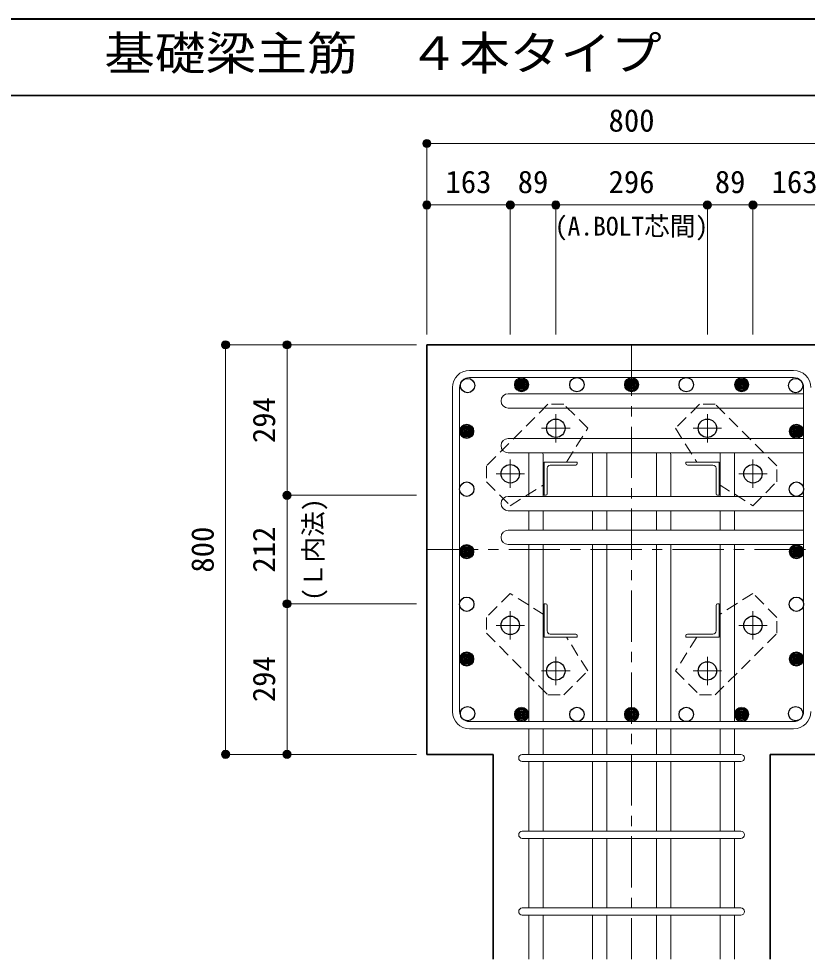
# Model space of a CAD drawing. Units: millimetres at full size, sheet at 1:20. Extents: x -3982 to 3969, y -2797 to 2801.
# Drawn here: x -719 to 821, y 964 to 2801 of the extents above; entities that cross this region are included whole.
import ezdxf
from ezdxf.enums import TextEntityAlignment as Align

# ---------------------------------------------------------------- set-up
doc = ezdxf.new("R2010")
doc.units = ezdxf.units.MM
doc.header["$LTSCALE"] = 20
doc.header["$PDMODE"] = 32
doc.header["$PDSIZE"] = 12
doc.linetypes.add('CHAIN1', pattern=[8, 5, -1, 1, -1])
doc.linetypes.add('DASHED1', pattern=[1.8, 1.2, -0.6])
for name, color, linetype, lineweight in [('6-1_躯体線', 2, 'Continuous', 35), ('6-2_A.Bolt_', 4, 'Continuous', 9), ('6-3_柱型主筋', 4, 'Continuous', 9), ('6-4_フープ', 7, 'Continuous', 18), ('6-5_梁主筋', 7, 'Continuous', 18), ('6-6_S.T.P.', 7, 'Continuous', 18), ('6-7_文字', 7, 'Continuous', 18), ('6-9', 4, 'DASHED1', 9), ('6-D_寸法', 4, 'Continuous', 9), ('F-0_枠', 6, 'Continuous', 40)]:
    doc.layers.add(name, color=color, linetype=linetype, lineweight=lineweight)
doc.styles.add('ＭＳ ゴシック', font='')
doc.styles.get('ＭＳ ゴシック').set_extended_font_data('MS Gothic')

msp = doc.modelspace()

# ---------------------------------------------------------------- linework, layer by layer
at = {"layer": '6-1_躯体線'}
for p, q in [((78.29, 1364.12), (78.29, 2164.12)), ((1278.29, 2164.12), (78.29, 2164.12)), ((207.79, 1364.12), (78.29, 1364.12)), ((207.79, 964.12), (207.79, 1364.12)), ((878.29, 1364.12), (748.79, 1364.12)), ((748.79, 964.12), (748.79, 1364.12))]:
    msp.add_line(p, q, dxfattribs=at)
at = {"layer": '6-2_A.Bolt_', "linetype": 'CHAIN1'}
for p, q in [((330.29, 1973.42), (330.29, 2028.92)), ((626.29, 1973.42), (626.29, 2028.92)), ((357.99, 2001.12), (302.49, 2001.12)), ((598.59, 2001.13), (654.09, 2001.13)), ((241.29, 1884.42), (241.29, 1939.92)), ((715.29, 1884.42), (715.29, 1939.92)), ((268.99, 1912.12), (213.49, 1912.12)), ((687.59, 1912.12), (743.09, 1912.12)), ((241.29, 1643.82), (241.29, 1588.32)), ((715.29, 1643.82), (715.29, 1588.32)), ((268.99, 1616.12), (213.49, 1616.12)), ((687.59, 1616.12), (743.09, 1616.12)), ((330.29, 1554.82), (330.29, 1499.32)), ((626.29, 1554.82), (626.29, 1499.32)), ((357.99, 1527.12), (302.49, 1527.12)), ((598.59, 1527.12), (654.09, 1527.12))]:
    msp.add_line(p, q, dxfattribs=at)
at = {"layer": '6-2_A.Bolt_'}
for p, q in [((307.29, 1870.12), (307.29, 1935.12)), ((372.29, 1935.12), (307.29, 1935.12)), ((369.29, 1929.12), (319.29, 1929.12)), ((372.29, 1935.12), (372.29, 1932.12)), ((584.29, 1935.12), (584.29, 1932.12)), ((584.29, 1935.12), (649.29, 1935.12)), ((587.29, 1929.12), (637.29, 1929.12)), ((649.29, 1870.12), (649.29, 1935.12)), ((313.29, 1873.12), (313.29, 1923.12)), ((643.29, 1873.12), (643.29, 1923.12)), ((307.29, 1870.12), (310.29, 1870.12)), ((649.29, 1870.12), (646.29, 1870.12)), ((307.29, 1658.12), (310.29, 1658.12)), ((307.29, 1658.12), (307.29, 1593.12)), ((313.29, 1655.12), (313.29, 1605.12)), ((643.29, 1655.12), (643.29, 1605.12)), ((649.29, 1658.12), (646.29, 1658.12)), ((649.29, 1658.12), (649.29, 1593.12)), ((369.29, 1599.12), (319.29, 1599.12)), ((587.29, 1599.12), (637.29, 1599.12)), ((372.29, 1593.12), (307.29, 1593.12)), ((372.29, 1593.12), (372.29, 1596.12)), ((584.29, 1593.12), (584.29, 1596.12)), ((584.29, 1593.12), (649.29, 1593.12))]:
    msp.add_line(p, q, dxfattribs=at)
at = {"layer": '6-2_A.Bolt_', "color": 3, "lineweight": 25}
for centre in [(330.29, 2001.12), (626.29, 2001.13), (241.29, 1912.12), (715.29, 1912.12), (241.29, 1616.12), (715.29, 1616.12), (330.29, 1527.12), (626.29, 1527.12)]:
    msp.add_circle(centre, 18, dxfattribs=at)
at = {"layer": '6-2_A.Bolt_'}
for centre, radius, start, end in [((319.29, 1923.12), 6, 90, 180), ((369.29, 1932.12), 3, 270, 0), ((587.29, 1932.12), 3, 180, 270), ((637.29, 1923.12), 6, 0, 90), ((310.29, 1873.12), 3, 270, 0), ((646.29, 1873.12), 3, 180, 270), ((310.29, 1655.12), 3, 0, 90), ((646.29, 1655.12), 3, 90, 180), ((319.29, 1605.12), 6, 180, 270), ((369.29, 1596.12), 3, 0, 90), ((587.29, 1596.12), 3, 90, 180), ((637.29, 1605.12), 6, 270, 0)]:
    msp.add_arc(centre, radius, start, end, dxfattribs=at)
at = {"layer": '6-3_柱型主筋', "color": 3, "lineweight": 25}
for centre in [(157.9, 2084.51), (371.49, 2086.12), (585.09, 2086.12), (798.68, 2084.51), (156.29, 1882.12), (800.29, 1882.12), (156.29, 1657.33), (800.29, 1657.33), (157.9, 1443.74), (371.49, 1442.12), (585.09, 1442.12), (798.68, 1443.74)]:
    msp.add_circle(centre, 14, dxfattribs=at)
at = {"layer": '6-3_柱型主筋'}
for centre, radius in [((263.29, 2086.12), 14), ((263.29, 2086.12), 12.5), ((263.29, 2086.12), 11), ((263.29, 2086.12), 9.5), ((263.29, 2086.12), 8), ((478.29, 2086.12), 14), ((478.29, 2086.12), 12.5), ((478.29, 2086.12), 11), ((478.29, 2086.12), 9.5), ((478.29, 2086.12), 8), ((693.29, 2086.12), 14), ((693.29, 2086.12), 12.5), ((693.29, 2086.12), 11), ((693.29, 2086.12), 9.5), ((693.29, 2086.12), 8), ((263.29, 2086.12), 6.5), ((263.29, 2086.12), 5), ((263.29, 2086.12), 3.5), ((263.29, 2086.12), 2), ((263.29, 2086.12), 0.5), ((478.29, 2086.12), 6.5), ((478.29, 2086.12), 5), ((478.29, 2086.12), 3.5), ((478.29, 2086.12), 2), ((478.29, 2086.12), 0.5), ((693.29, 2086.12), 6.5), ((693.29, 2086.12), 5), ((693.29, 2086.12), 3.5), ((693.29, 2086.12), 2), ((693.29, 2086.12), 0.5), ((156.29, 1995.13), 14), ((156.29, 1995.13), 12.5), ((156.29, 1995.13), 11), ((156.29, 1995.13), 9.5), ((156.29, 1995.13), 8), ((800.29, 1995.13), 14), ((800.29, 1995.13), 12.5), ((800.29, 1995.13), 11), ((800.29, 1995.13), 9.5), ((800.29, 1995.13), 8), ((156.29, 1995.13), 6.5), ((156.29, 1995.13), 5), ((156.29, 1995.13), 3.5), ((156.29, 1995.13), 2), ((156.29, 1995.13), 0.5), ((800.29, 1995.13), 6.5), ((800.29, 1995.13), 5), ((800.29, 1995.13), 3.5), ((800.29, 1995.13), 2), ((800.29, 1995.13), 0.5), ((156.29, 1760.12), 14), ((156.29, 1760.12), 12.5), ((156.29, 1760.12), 11), ((156.29, 1760.12), 9.5), ((156.29, 1760.12), 8), ((156.29, 1760.12), 6.5), ((156.29, 1760.12), 5), ((156.29, 1760.12), 3.5), ((800.29, 1760.12), 14), ((800.29, 1760.12), 12.5), ((800.29, 1760.12), 11), ((800.29, 1760.12), 9.5), ((800.29, 1760.12), 8), ((800.29, 1760.12), 6.5), ((800.29, 1760.12), 5), ((800.29, 1760.12), 3.5), ((156.29, 1760.12), 2), ((156.29, 1760.12), 0.5), ((800.29, 1760.12), 2), ((800.29, 1760.12), 0.5), ((156.29, 1550.53), 14), ((156.29, 1550.53), 12.5), ((156.29, 1550.53), 11), ((800.29, 1550.53), 14), ((800.29, 1550.53), 12.5), ((800.29, 1550.53), 11), ((156.29, 1550.53), 9.5), ((156.29, 1550.53), 8), ((156.29, 1550.53), 6.5), ((156.29, 1550.53), 5), ((156.29, 1550.53), 3.5), ((156.29, 1550.53), 2), ((156.29, 1550.53), 0.5), ((800.29, 1550.53), 9.5), ((800.29, 1550.53), 8), ((800.29, 1550.53), 6.5), ((800.29, 1550.53), 5), ((800.29, 1550.53), 3.5), ((800.29, 1550.53), 2), ((800.29, 1550.53), 0.5), ((263.29, 1442.12), 14), ((263.29, 1442.12), 12.5), ((263.29, 1442.12), 11), ((263.29, 1442.12), 9.5), ((478.29, 1442.12), 14), ((478.29, 1442.12), 12.5), ((478.29, 1442.12), 11), ((478.29, 1442.12), 9.5), ((693.29, 1442.12), 14), ((693.29, 1442.12), 12.5), ((693.29, 1442.12), 11), ((693.29, 1442.12), 9.5), ((263.29, 1442.12), 8), ((263.29, 1442.12), 6.5), ((263.29, 1442.12), 5), ((263.29, 1442.12), 3.5), ((263.29, 1442.12), 2), ((263.29, 1442.12), 0.5), ((478.29, 1442.12), 8), ((478.29, 1442.12), 6.5), ((478.29, 1442.12), 5), ((478.29, 1442.12), 3.5), ((478.29, 1442.12), 2), ((478.29, 1442.12), 0.5), ((693.29, 1442.12), 8), ((693.29, 1442.12), 6.5), ((693.29, 1442.12), 5), ((693.29, 1442.12), 3.5), ((693.29, 1442.12), 2), ((693.29, 1442.12), 0.5)]:
    msp.add_circle(centre, radius, dxfattribs=at)
at = {"layer": '6-4_フープ'}
for p, q in [((794.79, 2114.12), (161.79, 2114.12)), ((794.79, 2100.12), (161.79, 2100.12)), ((128.29, 1447.62), (128.29, 2080.62)), ((142.29, 1447.62), (142.29, 2080.62)), ((814.29, 1447.62), (814.29, 2080.62)), ((794.79, 1428.12), (161.79, 1428.12)), ((794.79, 1414.12), (161.79, 1414.12))]:
    msp.add_line(p, q, dxfattribs=at)
for centre, radius, start, end in [((161.79, 2080.62), 33.5, 90, 180), ((794.79, 2080.62), 33.5, 0, 90), ((161.79, 2080.62), 19.5, 90, 180), ((794.79, 2080.62), 19.5, 0, 90), ((161.79, 1447.62), 33.5, 180, 270), ((161.79, 1447.62), 19.5, 180, 270), ((794.79, 1447.62), 33.5, 270, 0), ((794.79, 1447.62), 19.5, 270, 0)]:
    msp.add_arc(centre, radius, start, end, dxfattribs=at)
at = {"layer": '6-5_梁主筋'}
for p, q in [((237.29, 2068.51), (814.29, 2068.51)), ((237.29, 2040.51), (814.29, 2040.51)), ((237.29, 1981.13), (814.29, 1981.13)), ((237.29, 1953.13), (814.29, 1953.13)), ((277.29, 1950.12), (277.29, 1868.12)), ((305.29, 1950.12), (305.29, 1868.12)), ((401.96, 1950.12), (401.96, 1868.12)), ((429.96, 1950.12), (429.96, 1868.12)), ((526.62, 1950.12), (526.62, 1868.12)), ((554.62, 1950.12), (554.62, 1868.12)), ((651.29, 1950.12), (651.29, 1868.12)), ((679.29, 1950.12), (679.29, 1868.12)), ((237.29, 1868.12), (814.29, 1868.12)), ((237.29, 1840.12), (814.29, 1840.12)), ((277.29, 1840.12), (277.29, 1802.12)), ((305.29, 1802.12), (305.29, 1840.12)), ((401.96, 1802.12), (401.96, 1840.12)), ((429.96, 1802.12), (429.96, 1840.12)), ((526.62, 1802.12), (526.62, 1840.12)), ((554.62, 1802.12), (554.62, 1840.12)), ((651.29, 1802.12), (651.29, 1840.12)), ((679.29, 1802.12), (679.29, 1840.12)), ((237.29, 1802.12), (814.29, 1802.12)), ((237.29, 1774.12), (814.29, 1774.12)), ((277.29, 1774.12), (277.29, 1428.12)), ((305.29, 1774.12), (305.29, 1428.12)), ((401.96, 1774.12), (401.96, 1428.12)), ((429.96, 1774.12), (429.96, 1428.12)), ((526.62, 1774.12), (526.62, 1428.12)), ((554.62, 1774.12), (554.62, 1428.12)), ((651.29, 1774.12), (651.29, 1428.12)), ((679.29, 1774.12), (679.29, 1428.12)), ((277.29, 1414.12), (277.29, 1364.12)), ((305.29, 1414.12), (305.29, 1364.12)), ((401.96, 1414.12), (401.96, 1364.12)), ((429.96, 1414.12), (429.96, 1364.12)), ((526.62, 1414.12), (526.62, 1364.12)), ((554.62, 1414.12), (554.62, 1364.12)), ((651.29, 1414.12), (651.29, 1364.12)), ((679.29, 1414.12), (679.29, 1364.12)), ((277.29, 1350.12), (277.29, 1214.12)), ((305.29, 1350.12), (305.29, 1214.12)), ((401.96, 1350.12), (401.96, 1214.12)), ((429.96, 1350.12), (429.96, 1214.12)), ((526.62, 1350.12), (526.62, 1214.12)), ((554.62, 1350.12), (554.62, 1214.12)), ((651.29, 1350.12), (651.29, 1214.12)), ((679.29, 1350.12), (679.29, 1214.12)), ((277.29, 1200.12), (277.29, 1064.12)), ((305.29, 1200.12), (305.29, 1064.12)), ((401.96, 1200.12), (401.96, 1064.12)), ((429.96, 1200.12), (429.96, 1064.12)), ((526.62, 1200.12), (526.62, 1064.12)), ((554.62, 1200.12), (554.62, 1064.12)), ((651.29, 1200.12), (651.29, 1064.12)), ((679.29, 1200.12), (679.29, 1064.12)), ((277.29, 1050.12), (277.29, 964.12)), ((305.29, 1050.12), (305.29, 964.12)), ((401.96, 1050.12), (401.96, 964.12)), ((429.96, 1050.12), (429.96, 964.12)), ((526.62, 1050.12), (526.62, 964.12)), ((554.62, 1050.12), (554.62, 964.12)), ((651.29, 1050.12), (651.29, 964.12)), ((679.29, 1050.12), (679.29, 964.12))]:
    msp.add_line(p, q, dxfattribs=at)
for centre, start, end in [((237.29, 2054.51), 90, 180), ((237.29, 2054.51), 180, 270), ((237.29, 1967.13), 90, 180), ((237.29, 1967.13), 180, 270), ((291.29, 1950.12), 167.62341, 180), ((291.29, 1950.12), 0, 12.37659), ((415.96, 1950.12), 167.62341, 180), ((415.96, 1950.12), 0, 12.37659), ((540.62, 1950.12), 167.62341, 180), ((540.62, 1950.12), 0, 12.37659), ((665.29, 1950.12), 167.62341, 180), ((665.29, 1950.12), 0, 12.37659), ((237.29, 1854.12), 90, 180), ((237.29, 1854.12), 180, 270), ((237.29, 1788.12), 90, 180), ((237.29, 1788.12), 180, 270)]:
    msp.add_arc(centre, 14, start, end, dxfattribs=at)
at = {"layer": '6-6_S.T.P.'}
for p, q in [((264.79, 1364.12), (691.79, 1364.12)), ((264.79, 1350.12), (691.79, 1350.12)), ((264.79, 1214.12), (691.79, 1214.12)), ((264.79, 1200.12), (691.79, 1200.12)), ((264.79, 1064.12), (691.79, 1064.12)), ((264.79, 1050.12), (691.79, 1050.12))]:
    msp.add_line(p, q, dxfattribs=at)
for centre, start, end in [((264.79, 1357.12), 90, 270), ((264.79, 1357.12), 90, 270), ((264.79, 1357.12), 90, 270), ((264.79, 1357.12), 90, 270), ((691.79, 1357.12), 270, 90), ((691.79, 1357.12), 270, 90), ((691.79, 1357.12), 270, 90), ((691.79, 1357.12), 270, 90), ((264.79, 1207.12), 90, 270), ((691.79, 1207.12), 270, 90), ((264.79, 1057.12), 90, 270), ((691.79, 1057.12), 270, 90)]:
    msp.add_arc(centre, 7, start, end, dxfattribs=at)
at = {"layer": '6-9'}
for p, q in [((314.79, 2047.82), (194.59, 1927.62)), ((345.89, 2047.82), (314.79, 2047.82)), ((392.59, 2001.12), (345.89, 2047.82)), ((641.79, 2047.82), (610.69, 2047.82)), ((761.99, 1927.62), (641.79, 2047.82)), ((351.16, 1935.12), (392.59, 2001.12)), ((194.59, 1927.62), (194.59, 1896.52)), ((761.99, 1896.52), (761.99, 1927.62)), ((715.29, 1849.82), (761.99, 1896.52)), ((649.29, 1891.26), (715.29, 1849.82)), ((241.29, 1678.42), (194.59, 1631.72)), ((307.29, 1636.99), (241.29, 1678.42)), ((194.59, 1631.72), (194.59, 1600.62)), ((761.99, 1600.62), (761.99, 1631.72)), ((194.59, 1600.62), (314.79, 1480.42)), ((641.79, 1480.42), (761.99, 1600.62)), ((605.42, 1593.12), (563.99, 1527.12)), ((563.99, 1527.12), (610.69, 1480.42)), ((314.79, 1480.42), (345.89, 1480.42)), ((610.69, 1480.42), (641.79, 1480.42))]:
    msp.add_line(p, q, dxfattribs=at)
for points in [[(610.69, 2047.82), (563.99, 2001.22), (605.43, 1935.12)], [(194.59, 1896.52), (241.19, 1849.82), (307.29, 1891.26)], [(761.99, 1631.72), (715.39, 1678.42), (649.29, 1636.99)], [(345.89, 1480.42), (392.59, 1527.02), (351.15, 1593.12)]]:
    msp.add_lwpolyline(points, dxfattribs=at)
at = {"layer": '6-D_寸法'}
for p, q in [((878.29, 2557.15), (78.29, 2557.15)), ((78.29, 2437.15), (241.29, 2437.15)), ((241.29, 2437.15), (241.29, 2184.12)), ((241.29, 2437.15), (330.29, 2437.15)), ((330.29, 2437.15), (330.29, 2184.12)), ((330.29, 2437.15), (626.29, 2437.15)), ((626.29, 2437.15), (330.29, 2437.15)), ((626.29, 2437.15), (626.29, 2184.12)), ((626.29, 2437.15), (715.29, 2437.15)), ((715.29, 2437.15), (715.29, 2184.12)), ((715.29, 2437.15), (878.29, 2437.15)), ((-314.74, 2164.12), (-194.74, 2164.12)), ((-314.74, 2164.12), (-314.74, 1364.12)), ((-194.74, 2164.12), (58.29, 2164.12)), ((-194.74, 2164.12), (-194.74, 1870.12)), ((-194.74, 1870.12), (58.29, 1870.12)), ((-194.74, 1870.12), (-194.74, 1658.12)), ((-194.74, 1658.12), (58.29, 1658.12)), ((-194.74, 1658.12), (-194.74, 1364.12))]:
    msp.add_line(p, q, dxfattribs=at)
at = {"layer": '6-D_寸法', "linetype": 'CHAIN1'}
for p, q in [((478.29, 2164.12), (478.29, 964.12)), ((78.29, 1764.12), (878.29, 1764.12))]:
    msp.add_line(p, q, dxfattribs=at)
at = {"layer": '6-D_寸法'}
for points in [[(78.29, 2557.15), (78.29, 2437.15), (78.29, 2184.12)], [(-314.74, 1364.12), (-194.74, 1364.12), (58.29, 1364.12)]]:
    msp.add_lwpolyline(points, dxfattribs=at)
for centre, radius in [((78.29, 2557.15), 8), ((78.29, 2557.15), 7.2), ((78.29, 2557.15), 6.4), ((78.29, 2557.15), 5.6), ((78.29, 2557.15), 4.8), ((78.29, 2557.15), 4), ((78.29, 2557.15), 3.2), ((78.29, 2557.15), 2.4), ((78.29, 2557.15), 1.6), ((78.29, 2557.15), 0.8), ((78.29, 2437.15), 8), ((78.29, 2437.15), 7.2), ((78.29, 2437.15), 6.4), ((78.29, 2437.15), 5.6), ((241.29, 2437.15), 8), ((241.29, 2437.15), 7.2), ((241.29, 2437.15), 6.4), ((241.29, 2437.15), 5.6), ((330.29, 2437.15), 8), ((330.29, 2437.15), 7.2), ((330.29, 2437.15), 6.4), ((330.29, 2437.15), 5.6), ((626.29, 2437.15), 8), ((626.29, 2437.15), 7.2), ((626.29, 2437.15), 6.4), ((626.29, 2437.15), 5.6), ((715.29, 2437.15), 8), ((715.29, 2437.15), 7.2), ((715.29, 2437.15), 6.4), ((715.29, 2437.15), 5.6), ((78.29, 2437.15), 4.8), ((78.29, 2437.15), 4), ((78.29, 2437.15), 3.2), ((78.29, 2437.15), 2.4), ((78.29, 2437.15), 1.6), ((78.29, 2437.15), 0.8), ((241.29, 2437.15), 4.8), ((241.29, 2437.15), 4), ((241.29, 2437.15), 3.2), ((241.29, 2437.15), 2.4), ((241.29, 2437.15), 1.6), ((241.29, 2437.15), 0.8), ((330.29, 2437.15), 4.8), ((330.29, 2437.15), 4), ((330.29, 2437.15), 3.2), ((330.29, 2437.15), 2.4), ((330.29, 2437.15), 1.6), ((330.29, 2437.15), 0.8), ((626.29, 2437.15), 4.8), ((626.29, 2437.15), 4), ((626.29, 2437.15), 3.2), ((626.29, 2437.15), 2.4), ((626.29, 2437.15), 1.6), ((626.29, 2437.15), 0.8), ((715.29, 2437.15), 4.8), ((715.29, 2437.15), 4), ((715.29, 2437.15), 3.2), ((715.29, 2437.15), 2.4), ((715.29, 2437.15), 1.6), ((715.29, 2437.15), 0.8), ((-314.74, 2164.12), 8), ((-314.74, 2164.12), 7.2), ((-314.74, 2164.12), 6.4), ((-314.74, 2164.12), 5.6), ((-314.74, 2164.12), 4.8), ((-314.74, 2164.12), 4), ((-314.74, 2164.12), 3.2), ((-194.74, 2164.12), 8), ((-194.74, 2164.12), 7.2), ((-194.74, 2164.12), 6.4), ((-194.74, 2164.12), 5.6), ((-194.74, 2164.12), 4.8), ((-194.74, 2164.12), 4), ((-194.74, 2164.12), 3.2), ((-314.74, 2164.12), 2.4), ((-314.74, 2164.12), 1.6), ((-314.74, 2164.12), 0.8), ((-194.74, 2164.12), 2.4), ((-194.74, 2164.12), 1.6), ((-194.74, 2164.12), 0.8), ((-194.74, 1870.12), 8), ((-194.74, 1870.12), 7.2), ((-194.74, 1870.12), 6.4), ((-194.74, 1870.12), 5.6), ((-194.74, 1870.12), 4.8), ((-194.74, 1870.12), 4), ((-194.74, 1870.12), 3.2), ((-194.74, 1870.12), 2.4), ((-194.74, 1870.12), 1.6), ((-194.74, 1870.12), 0.8), ((-194.74, 1658.12), 8), ((-194.74, 1658.12), 7.2), ((-194.74, 1658.12), 6.4), ((-194.74, 1658.12), 5.6), ((-194.74, 1658.12), 4.8), ((-194.74, 1658.12), 4), ((-194.74, 1658.12), 3.2), ((-194.74, 1658.12), 2.4), ((-194.74, 1658.12), 1.6), ((-194.74, 1658.12), 0.8), ((-314.74, 1364.12), 8), ((-314.74, 1364.12), 7.2), ((-314.74, 1364.12), 6.4), ((-314.74, 1364.12), 5.6), ((-314.74, 1364.12), 4.8), ((-314.74, 1364.12), 4), ((-314.74, 1364.12), 3.2), ((-314.74, 1364.12), 2.4), ((-314.74, 1364.12), 1.6), ((-314.74, 1364.12), 0.8), ((-194.74, 1364.12), 8), ((-194.74, 1364.12), 7.2), ((-194.74, 1364.12), 6.4), ((-194.74, 1364.12), 5.6), ((-194.74, 1364.12), 4.8), ((-194.74, 1364.12), 4), ((-194.74, 1364.12), 3.2), ((-194.74, 1364.12), 2.4), ((-194.74, 1364.12), 1.6), ((-194.74, 1364.12), 0.8)]:
    msp.add_circle(centre, radius, dxfattribs=at)
at = {"layer": '6-D_寸法', "color": 7}
for p in [(78.29, 2557.15), (78.29, 2437.15), (241.29, 2437.15), (330.29, 2437.15), (626.29, 2437.15), (715.29, 2437.15), (-314.74, 2164.12), (-194.74, 2164.12), (-194.74, 1870.12), (-194.74, 1658.12), (-314.74, 1364.12), (-194.74, 1364.12)]:
    msp.add_point(p, dxfattribs=at)
at = {"layer": 'F-0_枠'}
msp.add_line((-3981.92, 2800.77), (3969.4, 2800.77), dxfattribs=at)
at = {"layer": 'F-0_枠', "color": 2, "lineweight": 35}
msp.add_line((-3981.92, 2650.77), (2482.4, 2650.77), dxfattribs=at)

# ---------------------------------------------------------------- texts
at = {"layer": '6-7_文字', "color": 2, "style": 'ＭＳ ゴシック', "width": 1.1}
msp.add_text('\u3000\u3000基礎梁主筋\u3000４本タイプ', height=65.98, dxfattribs=at).set_placement((-749.76, 2680.77), align=Align.BOTTOM_LEFT)
at = {"layer": '6-D_寸法', "style": 'ＭＳ ゴシック'}
for s, height, p in [('800', 43.99, (433.29, 2567.15)), ('163', 43.99, (114.79, 2447.15)), ('89', 43.99, (255.79, 2447.15)), ('296', 43.99, (433.29, 2447.15)), ('89', 43.99, (640.79, 2447.15)), ('163', 43.99, (751.79, 2447.15)), ('(A.BOLT芯間)', 36.66, (328.29, 2366.42))]:
    msp.add_text(s, height=height, dxfattribs=at).set_placement(p, align=Align.BOTTOM_LEFT)
for s, height, p in [('294', 43.99, (-204.74, 1972.12)), ('(Ｌ内法)', 36.66, (-114.52, 1664.12)), ('800', 43.99, (-324.74, 1719.12)), ('212', 43.99, (-204.74, 1719.12)), ('294', 43.99, (-204.74, 1466.12))]:
    msp.add_text(s, height=height, rotation=90, dxfattribs=at).set_placement(p, align=Align.BOTTOM_LEFT)

doc.saveas('drawing.dxf')
